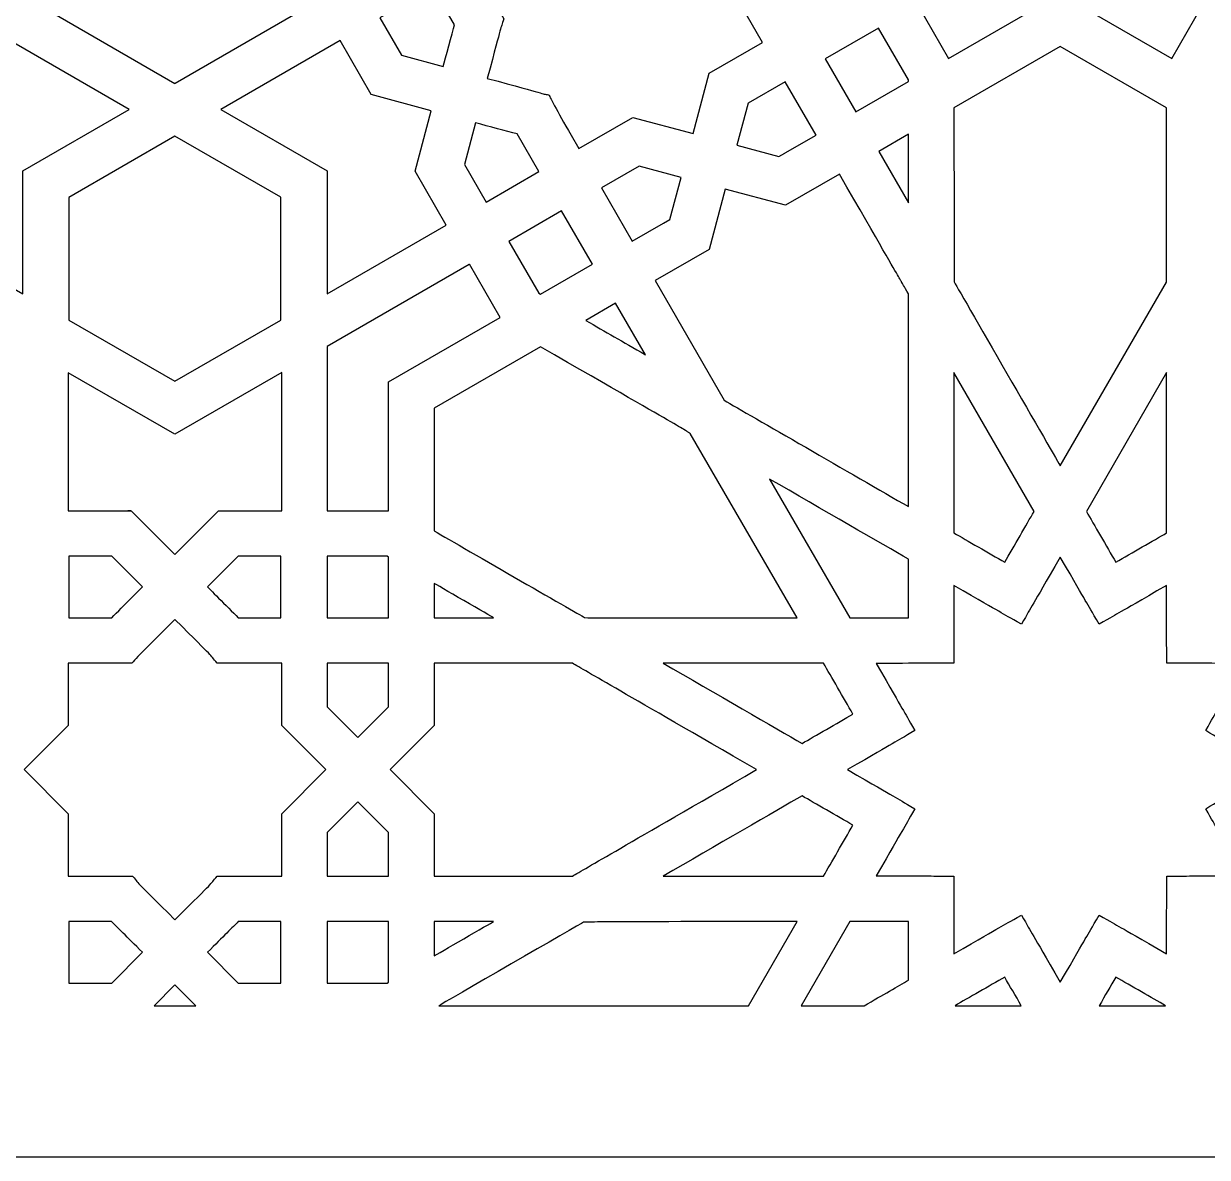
# Model space of a CAD drawing. Header units: millimetres. Extents: x -64 to 64, y -64 to 64.
# Drawn here: x -5.02 to 34.39, y -63.5 to -25.76 of the extents above; entities that cross this region are included whole.
import ezdxf

# ---------------------------------------------------------------- set-up
doc = ezdxf.new("R2010")
doc.units = ezdxf.units.MM
doc.header["$MEASUREMENT"] = 0
doc.layers.add('layer 1', color=7, linetype='Continuous')

msp = doc.modelspace()

# ---------------------------------------------------------------- linework, layer by layer
at = {"layer": 'layer 1', "color": 250}
for points, knots in [([(-63.5, 63.5), (-63.5, 63.5), (-63.5, -63.5), (-63.5, -63.5), (-63.5, -63.5), (-63.5, -63.5), (63.5, -63.5), (63.5, -63.5), (63.5, -63.5), (63.5, -63.5), (63.5, 63.5), (63.5, 63.5), (63.5, 63.5), (63.5, 63.5), (-63.5, 63.5), (-63.5, 63.5)], [0, 0, 0, 0, 0.2, 0.2, 0.2, 0.2, 0.4, 0.4, 0.4, 0.4, 0.6, 0.6, 0.6, 0.6, 1, 1, 1, 1]), ([(15.2654, -28.8785), (15.2654, -28.8785), (13.4676, -29.9163), (13.4676, -29.9163), (13.4676, -29.9163), (13.4676, -29.9163), (13.2112, -29.4721), (13.2112, -29.4721), (13.2112, -29.4721), (12.7275, -28.6399), (12.4703, -28.1312), (12.4703, -28.1312), (12.4703, -28.1312), (12.1804, -28.0825), (12.4703, -28.1312), (10.4214, -27.5819), (10.4214, -27.5819), (10.94, -25.6381), (10.8377, -26.0029), (10.9728, -25.5951), (10.9728, -25.5951), (10.9728, -25.5951), (9.9251, -23.7807), (9.9251, -23.7807), (9.9251, -23.7807), (9.9251, -23.7807), (11.7119, -22.7489), (11.7119, -22.7489), (11.7119, -22.7489), (11.7119, -22.7489), (12.2488, -20.7451), (12.2488, -20.7451), (12.2488, -20.7451), (12.2488, -20.7451), (14.2533, -21.282), (14.2533, -21.282), (14.2533, -21.282), (14.2533, -21.282), (16.0507, -20.2445), (16.0507, -20.2445), (16.0507, -20.2445), (16.6889, -21.3455), (17.1171, -22.0659), (17.1171, -22.0659), (17.1171, -22.0659), (17.4706, -22.1417), (17.7257, -22.2084), (19.0892, -22.5764), (19.0892, -22.5764), (18.5815, -24.486), (18.6577, -24.2006), (18.5367, -24.5657), (18.5367, -24.5657), (18.5367, -24.5657), (19.5866, -26.3835), (19.5866, -26.3835), (19.5866, -26.3835), (19.5866, -26.3835), (17.8065, -27.4115), (17.8065, -27.4115), (17.8065, -27.4115), (17.8065, -27.4115), (17.2695, -29.4153), (17.2695, -29.4153), (17.2695, -29.4153), (17.2695, -29.4153), (15.2654, -28.8785), (15.2654, -28.8785)], [0, 0, 0, 0, 0.0555556, 0.0555556, 0.0555556, 0.0555556, 0.1111111, 0.1111111, 0.1111111, 0.1111111, 0.1666667, 0.1666667, 0.1666667, 0.1666667, 0.2222222, 0.2222222, 0.2222222, 0.2222222, 0.2777778, 0.2777778, 0.2777778, 0.2777778, 0.3333333, 0.3333333, 0.3333333, 0.3333333, 0.3888889, 0.3888889, 0.3888889, 0.3888889, 0.4444444, 0.4444444, 0.4444444, 0.4444444, 0.5, 0.5, 0.5, 0.5, 0.5555556, 0.5555556, 0.5555556, 0.5555556, 0.6111111, 0.6111111, 0.6111111, 0.6111111, 0.6666667, 0.6666667, 0.6666667, 0.6666667, 0.7222222, 0.7222222, 0.7222222, 0.7222222, 0.7777778, 0.7777778, 0.7777778, 0.7777778, 0.8333333, 0.8333333, 0.8333333, 0.8333333, 0.8888889, 0.8888889, 0.8888889, 0.8888889, 1, 1, 1, 1]), ([(29.4972, -24.7706), (29.4972, -24.7706), (25.7792, -26.9176), (25.7792, -26.9176), (25.7792, -26.9176), (25.7792, -26.9176), (24.7569, -25.1471), (24.7569, -25.1471), (24.7569, -25.1471), (24.7569, -25.1471), (29.4936, -22.4127), (29.4936, -22.4127), (29.4936, -22.4127), (29.4936, -22.4127), (29.5003, -22.4169), (29.5003, -22.4169), (29.5003, -22.4169), (29.5003, -22.4169), (29.5042, -22.4148), (29.5042, -22.4148), (29.5042, -22.4148), (29.5042, -22.4148), (34.2371, -25.1471), (34.2371, -25.1471), (34.2371, -25.1471), (34.2371, -25.1471), (33.2147, -26.9176), (33.2147, -26.9176), (33.2147, -26.9176), (33.2147, -26.9176), (29.4972, -24.7706), (29.4972, -24.7706)], [0, 0, 0, 0, 0.1111111, 0.1111111, 0.1111111, 0.1111111, 0.2222222, 0.2222222, 0.2222222, 0.2222222, 0.3333333, 0.3333333, 0.3333333, 0.3333333, 0.4444444, 0.4444444, 0.4444444, 0.4444444, 0.5555556, 0.5555556, 0.5555556, 0.5555556, 0.6666667, 0.6666667, 0.6666667, 0.6666667, 0.7777778, 0.7777778, 0.7777778, 0.7777778, 1, 1, 1, 1]), ([(0.03, -27.7442), (0.03, -27.7442), (0.0208, -27.7495), (0.0208, -27.7495), (0.0208, -27.7495), (0.0208, -27.7495), (-4.7188, -25.0134), (-4.7188, -25.0134), (-4.7188, -25.0134), (-4.7188, -25.0134), (-3.6964, -23.2431), (-3.6964, -23.2431), (-3.6964, -23.2431), (-3.6964, -23.2431), (0.0215, -25.3898), (0.0215, -25.3898), (0.0215, -25.3898), (0.0215, -25.3898), (3.7391, -23.2431), (3.7391, -23.2431), (3.7391, -23.2431), (3.7391, -23.2431), (4.7614, -25.0134), (4.7614, -25.0134), (4.7614, -25.0134), (4.7614, -25.0134), (0.0303, -27.7446), (0.0303, -27.7446), (0.0303, -27.7446), (0.0303, -27.7446), (0.03, -27.7442), (0.03, -27.7442)], [0, 0, 0, 0, 0.1111111, 0.1111111, 0.1111111, 0.1111111, 0.2222222, 0.2222222, 0.2222222, 0.2222222, 0.3333333, 0.3333333, 0.3333333, 0.3333333, 0.4444444, 0.4444444, 0.4444444, 0.4444444, 0.5555556, 0.5555556, 0.5555556, 0.5555556, 0.6666667, 0.6666667, 0.6666667, 0.6666667, 0.7777778, 0.7777778, 0.7777778, 0.7777778, 1, 1, 1, 1]), ([(8.6018, -24.5452), (8.6018, -24.5452), (9.325, -25.7979), (9.325, -25.7979), (9.325, -25.7979), (9.253, -26.066), (9.0195, -26.9402), (8.9546, -27.1833), (8.9546, -27.1833), (8.9546, -27.1833), (7.5614, -26.8101), (7.5614, -26.8101), (7.5614, -26.8101), (7.5614, -26.8101), (6.8407, -25.5612), (6.8407, -25.5612), (6.8407, -25.5612), (6.8407, -25.5612), (8.6018, -24.5452), (8.6018, -24.5452)], [0, 0, 0, 0, 0.1666667, 0.1666667, 0.1666667, 0.1666667, 0.3333333, 0.3333333, 0.3333333, 0.3333333, 0.5, 0.5, 0.5, 0.5, 0.6666667, 0.6666667, 0.6666667, 0.6666667, 1, 1, 1, 1]), ([(22.6949, -28.6985), (22.6949, -28.6985), (21.6729, -26.9282), (21.6729, -26.9282), (21.6729, -26.9282), (21.6729, -26.9282), (23.446, -25.9045), (23.446, -25.9045), (23.446, -25.9045), (23.446, -25.9045), (24.4433, -27.632), (24.4433, -27.632), (24.4433, -27.632), (24.4433, -27.632), (24.4433, -27.6892), (24.4433, -27.6892), (24.4433, -27.6892), (24.4433, -27.6892), (22.6949, -28.6985), (22.6949, -28.6985)], [0, 0, 0, 0, 0.1666667, 0.1666667, 0.1666667, 0.1666667, 0.3333333, 0.3333333, 0.3333333, 0.3333333, 0.5, 0.5, 0.5, 0.5, 0.6666667, 0.6666667, 0.6666667, 0.6666667, 1, 1, 1, 1]), ([(-5.0437, -34.755), (-5.0437, -34.755), (-9.0216, -32.4587), (-9.0216, -32.4587), (-9.0216, -32.4587), (-9.0216, -32.4587), (-7.9879, -30.6691), (-7.9879, -30.6691), (-7.9879, -30.6691), (-7.9879, -30.6691), (-8.5256, -28.6614), (-8.5256, -28.6614), (-8.5256, -28.6614), (-8.5256, -28.6614), (-6.5126, -28.121), (-6.5126, -28.121), (-6.5126, -28.121), (-6.5126, -28.121), (-5.4758, -26.325), (-5.4758, -26.325), (-5.4758, -26.325), (-5.4758, -26.325), (-1.5046, -28.6177), (-1.5046, -28.6177), (-1.5046, -28.6177), (-1.5046, -28.6177), (-5.0482, -30.6623), (-5.0482, -30.6623), (-5.0482, -30.6623), (-5.0482, -30.6623), (-5.0437, -34.755), (-5.0437, -34.755)], [0, 0, 0, 0, 0.1111111, 0.1111111, 0.1111111, 0.1111111, 0.2222222, 0.2222222, 0.2222222, 0.2222222, 0.3333333, 0.3333333, 0.3333333, 0.3333333, 0.4444444, 0.4444444, 0.4444444, 0.4444444, 0.5555556, 0.5555556, 0.5555556, 0.5555556, 0.6666667, 0.6666667, 0.6666667, 0.6666667, 0.7777778, 0.7777778, 0.7777778, 0.7777778, 1, 1, 1, 1]), ([(1.5455, -28.6187), (1.5455, -28.6187), (5.5185, -26.325), (5.5185, -26.325), (5.5185, -26.325), (5.5185, -26.325), (6.5553, -28.121), (6.5553, -28.121), (6.5553, -28.121), (6.5553, -28.121), (8.5563, -28.6582), (8.5563, -28.6582), (8.5563, -28.6582), (8.5563, -28.6582), (8.0179, -30.6691), (8.0179, -30.6691), (8.0179, -30.6691), (8.0179, -30.6691), (9.0544, -32.4644), (9.0544, -32.4644), (9.0544, -32.4644), (9.0544, -32.4644), (5.0853, -34.7556), (5.0853, -34.7556), (5.0853, -34.7556), (5.0853, -34.7556), (5.086, -30.662), (5.086, -30.662), (5.086, -30.662), (5.086, -30.662), (1.5455, -28.6187), (1.5455, -28.6187)], [0, 0, 0, 0, 0.1111111, 0.1111111, 0.1111111, 0.1111111, 0.2222222, 0.2222222, 0.2222222, 0.2222222, 0.3333333, 0.3333333, 0.3333333, 0.3333333, 0.4444444, 0.4444444, 0.4444444, 0.4444444, 0.5555556, 0.5555556, 0.5555556, 0.5555556, 0.6666667, 0.6666667, 0.6666667, 0.6666667, 0.7777778, 0.7777778, 0.7777778, 0.7777778, 1, 1, 1, 1]), ([(25.9616, -34.3556), (25.9616, -34.3556), (25.9577, -28.5673), (25.9577, -28.5651), (25.9577, -28.5651), (25.9577, -28.5651), (29.4972, -26.5218), (29.4972, -26.5218), (29.4972, -26.5218), (29.4972, -26.5218), (33.0362, -28.5651), (33.0362, -28.5651), (33.0362, -28.5651), (33.0366, -28.722), (33.0299, -34.3606), (33.0299, -34.3606), (33.0299, -34.3606), (33.0299, -34.3606), (29.4972, -40.4799), (29.4972, -40.4799), (29.4972, -40.4799), (29.4756, -40.4424), (25.9616, -34.3556), (25.9616, -34.3556)], [0, 0, 0, 0, 0.1428571, 0.1428571, 0.1428571, 0.1428571, 0.2857143, 0.2857143, 0.2857143, 0.2857143, 0.4285714, 0.4285714, 0.4285714, 0.4285714, 0.5714286, 0.5714286, 0.5714286, 0.5714286, 0.7142857, 0.7142857, 0.7142857, 0.7142857, 1, 1, 1, 1]), ([(20.3419, -30.0574), (20.3419, -30.0574), (20.3242, -30.0676), (20.3242, -30.0676), (20.3242, -30.0676), (20.3242, -30.0676), (20.3246, -30.0682), (20.3246, -30.0682), (20.3246, -30.0682), (20.3246, -30.0682), (20.1302, -30.1808), (20.1302, -30.1808), (20.1302, -30.1808), (20.1302, -30.1808), (18.7325, -29.8068), (18.7325, -29.8068), (18.7325, -29.8068), (18.7325, -29.8068), (19.1068, -28.4092), (19.1068, -28.4092), (19.1068, -28.4092), (19.1068, -28.4092), (20.3433, -27.6948), (20.3433, -27.6948), (20.3433, -27.6948), (20.3433, -27.6948), (21.366, -29.4662), (21.366, -29.4662), (21.366, -29.4662), (21.366, -29.4662), (20.3415, -30.0569), (20.3415, -30.0569), (20.3415, -30.0569), (20.3415, -30.0569), (20.3419, -30.0574), (20.3419, -30.0574)], [0, 0, 0, 0, 0.1, 0.1, 0.1, 0.1, 0.2, 0.2, 0.2, 0.2, 0.3, 0.3, 0.3, 0.3, 0.4, 0.4, 0.4, 0.4, 0.5, 0.5, 0.5, 0.5, 0.6, 0.6, 0.6, 0.6, 0.7, 0.7, 0.7, 0.7, 0.8, 0.8, 0.8, 0.8, 1, 1, 1, 1]), ([(10.3833, -31.6971), (10.3833, -31.6971), (9.6594, -30.444), (9.6594, -30.444), (9.6594, -30.444), (9.6594, -30.444), (10.0302, -29.0612), (10.0302, -29.0612), (10.0302, -29.0612), (10.4867, -29.1842), (11.049, -29.3348), (11.4145, -29.4319), (11.4145, -29.4319), (11.4145, -29.4319), (12.1377, -30.6842), (12.1377, -30.6842), (12.1377, -30.6842), (12.1377, -30.6842), (10.3833, -31.6971), (10.3833, -31.6971)], [0, 0, 0, 0, 0.1666667, 0.1666667, 0.1666667, 0.1666667, 0.3333333, 0.3333333, 0.3333333, 0.3333333, 0.5, 0.5, 0.5, 0.5, 0.6666667, 0.6666667, 0.6666667, 0.6666667, 1, 1, 1, 1]), ([(3.5497, -31.5394), (3.5497, -31.5394), (3.5454, -35.626), (3.5454, -35.626), (3.5454, -35.626), (3.5454, -35.626), (0.0212, -37.666), (0.0212, -37.666), (0.0212, -37.666), (0.0212, -37.666), (-3.507, -35.6253), (-3.507, -35.6253), (-3.507, -35.6253), (-3.507, -35.6253), (-3.5115, -31.5415), (-3.5115, -31.5415), (-3.5115, -31.5415), (-3.5115, -31.5415), (0.0215, -29.5031), (0.0215, -29.5031), (0.0215, -29.5031), (0.0215, -29.5031), (3.5497, -31.5394), (3.5497, -31.5394)], [0, 0, 0, 0, 0.1428571, 0.1428571, 0.1428571, 0.1428571, 0.2857143, 0.2857143, 0.2857143, 0.2857143, 0.4285714, 0.4285714, 0.4285714, 0.4285714, 0.5714286, 0.5714286, 0.5714286, 0.5714286, 0.7142857, 0.7142857, 0.7142857, 0.7142857, 1, 1, 1, 1]), ([(24.4433, -29.4382), (24.4429, -30.3579), (24.4429, -31.1143), (24.4426, -31.7253), (24.4426, -31.7253), (24.4426, -31.7253), (23.4523, -30.0105), (23.4523, -30.0105), (23.4523, -30.0105), (23.4523, -30.0105), (24.4433, -29.4382), (24.4433, -29.4382)], [0, 0, 0, 0, 0.25, 0.25, 0.25, 0.25, 0.5, 0.5, 0.5, 0.5, 1, 1, 1, 1]), ([(15.2474, -32.9985), (15.2474, -32.9985), (14.2251, -31.2276), (14.2251, -31.2276), (14.2251, -31.2276), (14.2251, -31.2276), (15.4792, -30.5033), (15.4792, -30.5033), (15.4792, -30.5033), (15.4792, -30.5033), (16.8765, -30.878), (16.8765, -30.878), (16.8765, -30.878), (16.8765, -30.878), (16.5022, -32.2753), (16.5022, -32.2753), (16.5022, -32.2753), (16.5022, -32.2753), (16.2895, -32.3981), (16.2895, -32.3981), (16.2895, -32.3981), (16.2895, -32.3981), (16.2892, -32.397), (16.2892, -32.397), (16.2892, -32.397), (16.2892, -32.397), (15.2474, -32.9985), (15.2474, -32.9985)], [0, 0, 0, 0, 0.125, 0.125, 0.125, 0.125, 0.25, 0.25, 0.25, 0.25, 0.375, 0.375, 0.375, 0.375, 0.5, 0.5, 0.5, 0.5, 0.625, 0.625, 0.625, 0.625, 0.75, 0.75, 0.75, 0.75, 1, 1, 1, 1]), ([(24.4408, -41.8374), (22.6243, -40.7888), (19.1823, -38.8024), (18.3078, -38.2986), (18.3078, -38.2986), (18.3078, -38.2986), (16.0052, -34.3108), (16.0052, -34.3108), (16.0052, -34.3108), (16.0052, -34.3108), (17.8026, -33.2729), (17.8026, -33.2729), (17.8026, -33.2729), (17.8026, -33.2729), (18.3399, -31.2688), (18.3399, -31.2688), (18.3399, -31.2688), (18.3399, -31.2688), (20.344, -31.8057), (20.344, -31.8057), (20.344, -31.8057), (20.344, -31.8057), (22.1414, -30.7679), (22.1414, -30.7679), (22.1414, -30.7679), (24.9407, -35.6165), (23.8234, -33.681), (24.4443, -34.757), (24.4443, -34.757), (24.4426, -35.7907), (24.4415, -39.7104), (24.4408, -41.8374)], [0, 0, 0, 0, 0.1111111, 0.1111111, 0.1111111, 0.1111111, 0.2222222, 0.2222222, 0.2222222, 0.2222222, 0.3333333, 0.3333333, 0.3333333, 0.3333333, 0.4444444, 0.4444444, 0.4444444, 0.4444444, 0.5555556, 0.5555556, 0.5555556, 0.5555556, 0.6666667, 0.6666667, 0.6666667, 0.6666667, 0.7777778, 0.7777778, 0.7777778, 0.7777778, 1, 1, 1, 1]), ([(12.8961, -31.9951), (12.8961, -31.9951), (13.9181, -33.7654), (13.9181, -33.7654), (13.9181, -33.7654), (13.9181, -33.7654), (12.1874, -34.7649), (12.1874, -34.7649), (12.1874, -34.7649), (12.1874, -34.7649), (12.1377, -34.7355), (12.1377, -34.7355), (12.1377, -34.7355), (12.1377, -34.7355), (11.1407, -33.0087), (11.1407, -33.0087), (11.1407, -33.0087), (11.1407, -33.0087), (12.8961, -31.9951), (12.8961, -31.9951)], [0, 0, 0, 0, 0.1666667, 0.1666667, 0.1666667, 0.1666667, 0.3333333, 0.3333333, 0.3333333, 0.3333333, 0.5, 0.5, 0.5, 0.5, 0.6666667, 0.6666667, 0.6666667, 0.6666667, 1, 1, 1, 1]), ([(7.1335, -37.6823), (7.1335, -37.6823), (7.1335, -41.9756), (7.1335, -41.9756), (7.1335, -41.9756), (7.1335, -41.9756), (5.0888, -41.9756), (5.0888, -41.9756), (5.0888, -41.9756), (5.0888, -41.9756), (5.0888, -36.5023), (5.0888, -36.5023), (5.0888, -36.5023), (5.0888, -36.5023), (9.8115, -33.7756), (9.8115, -33.7756), (9.8115, -33.7756), (9.8115, -33.7756), (9.8118, -33.776), (9.8118, -33.776), (9.8118, -33.776), (9.8118, -33.776), (9.8294, -33.7658), (9.8294, -33.7658), (9.8294, -33.7658), (9.8294, -33.7658), (10.8511, -35.5363), (10.8511, -35.5363), (10.8511, -35.5363), (10.8511, -35.5363), (7.1335, -37.6823), (7.1335, -37.6823)], [0, 0, 0, 0, 0.1111111, 0.1111111, 0.1111111, 0.1111111, 0.2222222, 0.2222222, 0.2222222, 0.2222222, 0.3333333, 0.3333333, 0.3333333, 0.3333333, 0.4444444, 0.4444444, 0.4444444, 0.4444444, 0.5555556, 0.5555556, 0.5555556, 0.5555556, 0.6666667, 0.6666667, 0.6666667, 0.6666667, 0.7777778, 0.7777778, 0.7777778, 0.7777778, 1, 1, 1, 1]), ([(14.6935, -35.0672), (14.6935, -35.0672), (15.6849, -36.7834), (15.6849, -36.7834), (15.6849, -36.7834), (14.901, -36.3311), (14.3591, -36.0182), (13.7029, -35.6394), (13.7029, -35.6394), (13.7029, -35.6394), (14.6935, -35.0672), (14.6935, -35.0672)], [0, 0, 0, 0, 0.25, 0.25, 0.25, 0.25, 0.5, 0.5, 0.5, 0.5, 1, 1, 1, 1]), ([(8.6494, -42.6448), (8.6494, -42.6448), (8.6494, -38.5579), (8.6494, -38.5579), (8.6494, -38.5579), (8.6494, -38.5579), (12.1888, -36.5143), (12.1888, -36.5143), (12.1888, -36.5143), (17.3521, -39.491), (16.9358, -39.2476), (17.1803, -39.4053), (17.1803, -39.4053), (17.1803, -39.4053), (20.738, -45.5369), (20.738, -45.5369), (20.738, -45.5369), (20.5825, -45.5369), (13.8197, -45.5386), (13.6641, -45.5341), (13.6641, -45.5341), (13.6641, -45.5341), (9.6457, -43.2203), (8.6494, -42.6448)], [0, 0, 0, 0, 0.1428571, 0.1428571, 0.1428571, 0.1428571, 0.2857143, 0.2857143, 0.2857143, 0.2857143, 0.4285714, 0.4285714, 0.4285714, 0.4285714, 0.5714286, 0.5714286, 0.5714286, 0.5714286, 0.7142857, 0.7142857, 0.7142857, 0.7142857, 1, 1, 1, 1]), ([(1.475, -41.9756), (1.475, -41.9756), (0.0187, -43.4319), (0.0187, -43.4319), (0.0187, -43.4319), (0.0187, -43.4319), (-1.4362, -41.9756), (-1.4362, -41.9756), (-1.4362, -41.9756), (-1.9611, -41.9756), (-0.2364, -41.9756), (-3.532, -41.9756), (-3.532, -41.9756), (-3.532, -41.9756), (-3.532, -37.3814), (-3.532, -37.3814), (-3.532, -37.3814), (-3.532, -37.3814), (0.0123, -39.4306), (0.0123, -39.4306), (0.0123, -39.4306), (0.0123, -39.4306), (3.5747, -37.373), (3.5747, -37.373), (3.5747, -37.373), (3.5747, -37.373), (3.5747, -41.9756), (3.5747, -41.9756), (3.5747, -41.9756), (2.4765, -41.9756), (2.5749, -41.9756), (1.475, -41.9756)], [0, 0, 0, 0, 0.1111111, 0.1111111, 0.1111111, 0.1111111, 0.2222222, 0.2222222, 0.2222222, 0.2222222, 0.3333333, 0.3333333, 0.3333333, 0.3333333, 0.4444444, 0.4444444, 0.4444444, 0.4444444, 0.5555556, 0.5555556, 0.5555556, 0.5555556, 0.6666667, 0.6666667, 0.6666667, 0.6666667, 0.7777778, 0.7777778, 0.7777778, 0.7777778, 1, 1, 1, 1]), ([(28.6247, -41.9982), (28.3722, -42.4356), (27.9555, -43.1567), (27.6479, -43.6891), (27.6479, -43.6891), (27.1184, -43.3839), (26.392, -42.9652), (25.9556, -42.7137), (25.9556, -42.7137), (25.956, -41.7438), (25.9563, -39.3245), (25.9567, -37.3764), (25.9567, -37.3764), (25.9567, -37.3764), (28.6247, -41.9982), (28.6247, -41.9982)], [0, 0, 0, 0, 0.2, 0.2, 0.2, 0.2, 0.4, 0.4, 0.4, 0.4, 0.6, 0.6, 0.6, 0.6, 1, 1, 1, 1]), ([(33.0369, -37.3764), (33.0376, -39.3305), (33.038, -41.7438), (33.0383, -42.7126), (33.0383, -42.7126), (32.6023, -42.9645), (31.8759, -43.3836), (31.3461, -43.6891), (31.3461, -43.6891), (31.0384, -43.1567), (30.6218, -42.4356), (30.3692, -41.9982), (30.3692, -41.9982), (30.3692, -41.9982), (33.0369, -37.3764), (33.0369, -37.3764)], [0, 0, 0, 0, 0.2, 0.2, 0.2, 0.2, 0.4, 0.4, 0.4, 0.4, 0.6, 0.6, 0.6, 0.6, 1, 1, 1, 1]), ([(22.4885, -45.5411), (22.4885, -45.5411), (19.8205, -40.9193), (19.8205, -40.9193), (19.8205, -40.9193), (21.5138, -41.8966), (23.6054, -43.1038), (24.4433, -43.5875), (24.4433, -43.5875), (24.4433, -43.5875), (24.4429, -43.5441), (24.4415, -45.54), (24.4415, -45.54), (23.8298, -45.5404), (22.9951, -45.5409), (22.4885, -45.5411)], [0, 0, 0, 0, 0.2, 0.2, 0.2, 0.2, 0.4, 0.4, 0.4, 0.4, 0.6, 0.6, 0.6, 0.6, 1, 1, 1, 1]), ([(-1.0619, -44.5131), (-1.0619, -44.5131), (-1.7134, -45.1637), (-2.0846, -45.5355), (-2.0846, -45.5355), (-2.0846, -45.5355), (-3.5105, -45.5355), (-3.5105, -45.5355), (-3.5105, -45.5355), (-3.5105, -45.5355), (-3.5105, -43.4898), (-3.5105, -43.4898), (-3.5105, -43.4898), (-3.5105, -43.4898), (-2.0849, -43.4898), (-2.0849, -43.4898), (-2.0849, -43.4898), (-2.0849, -43.4898), (-1.0619, -44.5131), (-1.0619, -44.5131)], [0, 0, 0, 0, 0.1666667, 0.1666667, 0.1666667, 0.1666667, 0.3333333, 0.3333333, 0.3333333, 0.3333333, 0.5, 0.5, 0.5, 0.5, 0.6666667, 0.6666667, 0.6666667, 0.6666667, 1, 1, 1, 1]), ([(3.5486, -43.4898), (3.5486, -43.4898), (3.5486, -45.5355), (3.5486, -45.5355), (3.5486, -45.5355), (3.5486, -45.5355), (2.1273, -45.5355), (2.1273, -45.5355), (2.1273, -45.5355), (1.7565, -45.1637), (1.1045, -44.5131), (1.1045, -44.5131), (1.1045, -44.5131), (1.1045, -44.5131), (2.128, -43.4898), (2.128, -43.4898), (2.128, -43.4898), (2.128, -43.4898), (3.5486, -43.4898), (3.5486, -43.4898)], [0, 0, 0, 0, 0.1666667, 0.1666667, 0.1666667, 0.1666667, 0.3333333, 0.3333333, 0.3333333, 0.3333333, 0.5, 0.5, 0.5, 0.5, 0.6666667, 0.6666667, 0.6666667, 0.6666667, 1, 1, 1, 1]), ([(5.0888, -43.4898), (5.0888, -43.4898), (7.0838, -43.4898), (7.0838, -43.4898), (7.0838, -43.4898), (7.0838, -43.4898), (7.1335, -43.5187), (7.1335, -43.5187), (7.1335, -43.5187), (7.1335, -43.5187), (7.1335, -45.5369), (7.1335, -45.5369), (7.1335, -45.5369), (7.1335, -45.5369), (5.0888, -45.5369), (5.0888, -45.5369), (5.0888, -45.5369), (5.0888, -45.5369), (5.0888, -43.4898), (5.0888, -43.4898)], [0, 0, 0, 0, 0.1666667, 0.1666667, 0.1666667, 0.1666667, 0.3333333, 0.3333333, 0.3333333, 0.3333333, 0.5, 0.5, 0.5, 0.5, 0.6666667, 0.6666667, 0.6666667, 0.6666667, 1, 1, 1, 1]), ([(35.6274, -54.133), (33.6783, -54.134), (34.0653, -54.1338), (33.0419, -54.1365), (33.0419, -54.1365), (33.0373, -56.3513), (33.038, -55.8418), (33.038, -56.7267), (33.038, -56.7267), (31.187, -55.6595), (31.6121, -55.9029), (30.7894, -55.4386), (30.7894, -55.4386), (30.2796, -56.3174), (30.5058, -55.9268), (29.4972, -57.6724), (29.4972, -57.6724), (28.4667, -55.8892), (28.6113, -56.1396), (28.2046, -55.4386), (28.2046, -55.4386), (27.3999, -55.8931), (27.7477, -55.6934), (25.9567, -56.7262), (25.9567, -56.7262), (25.9567, -56.678), (25.9525, -54.1849), (25.9525, -54.1365), (25.9525, -54.1365), (24.9297, -54.1338), (25.3206, -54.134), (23.3669, -54.133), (23.3669, -54.133), (24.3829, -52.3723), (24.2062, -52.6788), (24.6553, -51.8947), (24.6553, -51.8947), (23.8816, -51.4409), (24.2118, -51.6322), (22.4166, -50.594), (22.4166, -50.594), (24.1741, -49.5779), (23.8749, -49.7512), (24.6553, -49.2937), (24.6553, -49.2937), (24.2073, -48.5112), (24.3886, -48.8255), (23.3669, -47.0553), (23.3669, -47.0553), (25.316, -47.0542), (24.929, -47.0545), (25.9525, -47.0517), (25.9525, -47.0517), (25.9525, -47.0034), (25.9567, -44.5104), (25.9567, -44.462), (25.9567, -44.462), (27.7481, -45.495), (27.3999, -45.2953), (28.2046, -45.7496), (28.2046, -45.7496), (28.6113, -45.0486), (28.4667, -45.2987), (29.4972, -43.5158), (29.4972, -43.5158), (30.5058, -45.2614), (30.2796, -44.8709), (30.7894, -45.7496), (30.7894, -45.7496), (31.6124, -45.285), (31.1873, -45.5284), (33.038, -44.4613), (33.038, -44.4613), (33.0391, -46.6132), (33.0369, -45.8566), (33.0419, -47.0517), (33.0419, -47.0517), (34.0642, -47.0545), (33.6737, -47.0542), (35.6274, -47.0553), (35.6274, -47.0553), (34.611, -48.816), (34.7881, -48.5094), (34.3387, -49.2937), (34.3387, -49.2937), (35.1532, -49.7713), (34.7444, -49.5343), (36.5792, -50.594), (36.5792, -50.594), (34.7447, -51.6541), (35.1532, -51.4169), (34.3387, -51.8947), (34.3387, -51.8947), (34.7867, -52.6772), (34.6054, -52.3624), (35.6274, -54.133)], [0, 0, 0, 0, 0.04, 0.04, 0.04, 0.04, 0.08, 0.08, 0.08, 0.08, 0.12, 0.12, 0.12, 0.12, 0.16, 0.16, 0.16, 0.16, 0.2, 0.2, 0.2, 0.2, 0.24, 0.24, 0.24, 0.24, 0.28, 0.28, 0.28, 0.28, 0.32, 0.32, 0.32, 0.32, 0.36, 0.36, 0.36, 0.36, 0.4, 0.4, 0.4, 0.4, 0.44, 0.44, 0.44, 0.44, 0.48, 0.48, 0.48, 0.48, 0.52, 0.52, 0.52, 0.52, 0.56, 0.56, 0.56, 0.56, 0.6, 0.6, 0.6, 0.6, 0.64, 0.64, 0.64, 0.64, 0.68, 0.68, 0.68, 0.68, 0.72, 0.72, 0.72, 0.72, 0.76, 0.76, 0.76, 0.76, 0.8, 0.8, 0.8, 0.8, 0.84, 0.84, 0.84, 0.84, 0.88, 0.88, 0.88, 0.88, 0.92, 0.92, 0.92, 0.92, 1, 1, 1, 1]), ([(8.648, -44.3932), (8.6614, -44.4009), (10.6186, -45.5309), (10.6292, -45.5369), (10.6292, -45.5369), (10.6292, -45.5369), (8.648, -45.5369), (8.648, -45.5369), (8.648, -45.5369), (8.648, -45.5369), (8.648, -44.3932), (8.648, -44.3932)], [0, 0, 0, 0, 0.25, 0.25, 0.25, 0.25, 0.5, 0.5, 0.5, 0.5, 1, 1, 1, 1]), ([(-1.3878, -54.1369), (-1.6249, -54.1369), (-3.2946, -54.1369), (-3.532, -54.1369), (-3.532, -54.1369), (-3.532, -54.1369), (-3.532, -52.0615), (-3.532, -52.0615), (-3.532, -52.0615), (-3.532, -52.0615), (-4.9992, -50.594), (-4.9992, -50.594), (-4.9992, -50.594), (-4.9992, -50.594), (-3.532, -49.1268), (-3.532, -49.1268), (-3.532, -49.1268), (-3.532, -49.1268), (-3.532, -47.0513), (-3.532, -47.0513), (-3.532, -47.0513), (-2.7457, -47.0513), (-2.2377, -47.0513), (-1.4093, -47.0513), (-1.4093, -47.0513), (-1.221, -46.8164), (-0.725, -46.3487), (0.0166, -45.5923), (0.0166, -45.5923), (1.3995, -46.9744), (1.1434, -46.6985), (1.4263, -47.0513), (1.4263, -47.0513), (2.5513, -47.0513), (2.4511, -47.0513), (3.5747, -47.0513), (3.5747, -47.0513), (3.5747, -47.0513), (3.5747, -49.1268), (3.5747, -49.1268), (3.5747, -49.1268), (3.5747, -49.1268), (5.0423, -50.594), (5.0423, -50.594), (5.0423, -50.594), (5.0423, -50.594), (3.5747, -52.0615), (3.5747, -52.0615), (3.5747, -52.0615), (3.5747, -52.0615), (3.5747, -54.1369), (3.5747, -54.1369), (3.5747, -54.1369), (2.4507, -54.1369), (2.5513, -54.1369), (1.4263, -54.1369), (1.4263, -54.1369), (1.1441, -54.4897), (1.3991, -54.2149), (0.0191, -55.5932), (0.0191, -55.5932), (-1.3578, -54.2183), (-1.1056, -54.4897), (-1.3878, -54.1369)], [0, 0, 0, 0, 0.0588235, 0.0588235, 0.0588235, 0.0588235, 0.1176471, 0.1176471, 0.1176471, 0.1176471, 0.1764706, 0.1764706, 0.1764706, 0.1764706, 0.2352941, 0.2352941, 0.2352941, 0.2352941, 0.2941176, 0.2941176, 0.2941176, 0.2941176, 0.3529412, 0.3529412, 0.3529412, 0.3529412, 0.4117647, 0.4117647, 0.4117647, 0.4117647, 0.4705882, 0.4705882, 0.4705882, 0.4705882, 0.5294118, 0.5294118, 0.5294118, 0.5294118, 0.5882353, 0.5882353, 0.5882353, 0.5882353, 0.6470588, 0.6470588, 0.6470588, 0.6470588, 0.7058824, 0.7058824, 0.7058824, 0.7058824, 0.7647059, 0.7647059, 0.7647059, 0.7647059, 0.8235294, 0.8235294, 0.8235294, 0.8235294, 0.8823529, 0.8823529, 0.8823529, 0.8823529, 1, 1, 1, 1]), ([(6.1122, -49.5226), (6.1122, -49.5226), (5.0888, -48.4995), (5.0888, -48.4995), (5.0888, -48.4995), (5.0888, -48.4995), (5.0888, -47.0513), (5.0888, -47.0513), (5.0888, -47.0513), (5.0888, -47.0513), (7.1335, -47.0513), (7.1335, -47.0513), (7.1335, -47.0513), (7.1335, -48.2763), (7.1353, -48.3742), (7.1353, -48.4995), (7.1353, -48.4995), (7.1353, -48.4995), (6.1122, -49.5226), (6.1122, -49.5226)], [0, 0, 0, 0, 0.1666667, 0.1666667, 0.1666667, 0.1666667, 0.3333333, 0.3333333, 0.3333333, 0.3333333, 0.5, 0.5, 0.5, 0.5, 0.6666667, 0.6666667, 0.6666667, 0.6666667, 1, 1, 1, 1]), ([(8.6494, -54.1369), (8.6494, -53.6353), (8.6494, -53.3438), (8.6494, -52.0615), (8.6494, -52.0615), (8.6494, -52.0615), (7.1819, -50.594), (7.1819, -50.594), (7.1819, -50.594), (7.1819, -50.594), (8.6494, -49.1268), (8.6494, -49.1268), (8.6494, -49.1268), (8.6494, -49.1268), (8.6494, -47.0513), (8.6494, -47.0513), (8.6494, -47.0513), (10.4034, -47.0513), (11.5253, -47.0513), (13.2542, -47.0513), (13.2542, -47.0513), (13.6977, -47.3086), (15.0668, -48.0995), (19.3862, -50.594), (19.3862, -50.594), (15.0668, -53.0888), (13.6977, -53.8798), (13.2542, -54.1369), (13.2542, -54.1369), (11.5316, -54.1369), (10.4017, -54.1369), (8.6494, -54.1369)], [0, 0, 0, 0, 0.1111111, 0.1111111, 0.1111111, 0.1111111, 0.2222222, 0.2222222, 0.2222222, 0.2222222, 0.3333333, 0.3333333, 0.3333333, 0.3333333, 0.4444444, 0.4444444, 0.4444444, 0.4444444, 0.5555556, 0.5555556, 0.5555556, 0.5555556, 0.6666667, 0.6666667, 0.6666667, 0.6666667, 0.7777778, 0.7777778, 0.7777778, 0.7777778, 1, 1, 1, 1]), ([(21.6165, -47.0513), (21.8694, -47.4895), (22.2857, -48.2109), (22.5922, -48.7433), (22.5922, -48.7433), (22.0631, -49.0495), (21.3378, -49.4687), (20.9017, -49.7204), (20.9017, -49.7204), (20.0607, -49.2351), (17.9642, -48.0243), (16.2796, -47.0513), (16.2796, -47.0513), (16.2796, -47.0513), (21.6165, -47.0513), (21.6165, -47.0513)], [0, 0, 0, 0, 0.2, 0.2, 0.2, 0.2, 0.4, 0.4, 0.4, 0.4, 0.6, 0.6, 0.6, 0.6, 1, 1, 1, 1]), ([(20.9017, -51.4674), (21.3378, -51.7197), (22.0631, -52.1388), (22.5922, -52.445), (22.5922, -52.445), (22.2857, -52.9773), (21.8694, -53.6984), (21.6165, -54.1369), (21.6165, -54.1369), (21.6165, -54.1369), (16.2803, -54.1369), (16.2803, -54.1369), (16.2803, -54.1369), (17.9712, -53.1604), (20.0621, -51.9525), (20.9017, -51.4674)], [0, 0, 0, 0, 0.2, 0.2, 0.2, 0.2, 0.4, 0.4, 0.4, 0.4, 0.6, 0.6, 0.6, 0.6, 1, 1, 1, 1]), ([(7.1335, -54.1369), (7.1335, -54.1369), (5.0888, -54.1369), (5.0888, -54.1369), (5.0888, -54.1369), (5.0888, -54.1369), (5.0888, -52.6887), (5.0888, -52.6887), (5.0888, -52.6887), (5.0888, -52.6887), (6.1122, -51.6657), (6.1122, -51.6657), (6.1122, -51.6657), (6.1122, -51.6657), (7.1353, -52.6887), (7.1353, -52.6887), (7.1353, -52.6887), (7.1353, -52.6887), (7.1335, -52.8606), (7.1335, -54.1369)], [0, 0, 0, 0, 0.1666667, 0.1666667, 0.1666667, 0.1666667, 0.3333333, 0.3333333, 0.3333333, 0.3333333, 0.5, 0.5, 0.5, 0.5, 0.6666667, 0.6666667, 0.6666667, 0.6666667, 1, 1, 1, 1]), ([(-2.0849, -57.6986), (-2.0849, -57.6986), (-3.5105, -57.6986), (-3.5105, -57.6986), (-3.5105, -57.6986), (-3.5105, -57.6986), (-3.5105, -55.6528), (-3.5105, -55.6528), (-3.5105, -55.6528), (-3.5105, -55.6528), (-2.086, -55.6528), (-2.086, -55.6528), (-2.086, -55.6528), (-1.9036, -55.8352), (-1.5942, -56.1439), (-1.0622, -56.6755), (-1.0622, -56.6755), (-1.0622, -56.6755), (-2.0849, -57.6986), (-2.0849, -57.6986)], [0, 0, 0, 0, 0.1666667, 0.1666667, 0.1666667, 0.1666667, 0.3333333, 0.3333333, 0.3333333, 0.3333333, 0.5, 0.5, 0.5, 0.5, 0.6666667, 0.6666667, 0.6666667, 0.6666667, 1, 1, 1, 1]), ([(2.129, -55.6528), (2.129, -55.6528), (3.5486, -55.6528), (3.5486, -55.6528), (3.5486, -55.6528), (3.5486, -55.6528), (3.5486, -57.6986), (3.5486, -57.6986), (3.5486, -57.6986), (3.5486, -57.6986), (2.128, -57.6986), (2.128, -57.6986), (2.128, -57.6986), (2.128, -57.6986), (1.1049, -56.6755), (1.1049, -56.6755), (1.1049, -56.6755), (1.6372, -56.1439), (1.9463, -55.8352), (2.129, -55.6528)], [0, 0, 0, 0, 0.1666667, 0.1666667, 0.1666667, 0.1666667, 0.3333333, 0.3333333, 0.3333333, 0.3333333, 0.5, 0.5, 0.5, 0.5, 0.6666667, 0.6666667, 0.6666667, 0.6666667, 1, 1, 1, 1]), ([(5.0888, -55.6514), (5.0888, -55.6514), (7.1353, -55.6514), (7.1353, -55.6514), (7.1353, -55.6514), (7.1353, -56.5125), (7.1353, -56.799), (7.1353, -57.669), (7.1353, -57.669), (7.1353, -57.669), (7.0838, -57.6986), (7.0838, -57.6986), (7.0838, -57.6986), (7.0838, -57.6986), (5.0888, -57.6986), (5.0888, -57.6986), (5.0888, -57.6986), (5.0888, -57.6986), (5.0888, -55.6514), (5.0888, -55.6514)], [0, 0, 0, 0, 0.1666667, 0.1666667, 0.1666667, 0.1666667, 0.3333333, 0.3333333, 0.3333333, 0.3333333, 0.5, 0.5, 0.5, 0.5, 0.6666667, 0.6666667, 0.6666667, 0.6666667, 1, 1, 1, 1]), ([(10.6292, -55.6514), (10.5555, -55.6937), (8.7224, -56.752), (8.6494, -56.7943), (8.6494, -56.7943), (8.6494, -56.7943), (8.6494, -55.6514), (8.6494, -55.6514), (8.6494, -55.6514), (8.6494, -55.6514), (10.6292, -55.6514), (10.6292, -55.6514)], [0, 0, 0, 0, 0.25, 0.25, 0.25, 0.25, 0.5, 0.5, 0.5, 0.5, 1, 1, 1, 1]), ([(8.8075, -58.4521), (8.9313, -58.3805), (13.4997, -55.7382), (13.6271, -55.6743), (13.6271, -55.6743), (13.6271, -55.6743), (13.233, -55.6525), (20.738, -55.6514), (20.738, -55.6514), (20.738, -55.6514), (19.1206, -58.4521), (19.1206, -58.4521), (19.1206, -58.4521), (19.1206, -58.4521), (8.8075, -58.4521), (8.8075, -58.4521)], [0, 0, 0, 0, 0.2, 0.2, 0.2, 0.2, 0.4, 0.4, 0.4, 0.4, 0.6, 0.6, 0.6, 0.6, 1, 1, 1, 1]), ([(20.8693, -58.4521), (20.8693, -58.4521), (22.4885, -55.6471), (22.4885, -55.6471), (22.4885, -55.6471), (22.9951, -55.6475), (23.8298, -55.6478), (24.4415, -55.6482), (24.4415, -55.6482), (24.4429, -57.6446), (24.4433, -57.6009), (24.4433, -57.6009), (24.4433, -57.6009), (24.1127, -57.7917), (23.5881, -58.0944), (22.9687, -58.4521), (22.9687, -58.4521), (22.9687, -58.4521), (20.8693, -58.4521), (20.8693, -58.4521)], [0, 0, 0, 0, 0.1666667, 0.1666667, 0.1666667, 0.1666667, 0.3333333, 0.3333333, 0.3333333, 0.3333333, 0.5, 0.5, 0.5, 0.5, 0.6666667, 0.6666667, 0.6666667, 0.6666667, 1, 1, 1, 1]), ([(25.9948, -58.4521), (26.4347, -58.1984), (27.1339, -57.7952), (27.6479, -57.4992), (27.6479, -57.4992), (27.8134, -57.7857), (28.0113, -58.1283), (28.1986, -58.4521), (28.1986, -58.4521), (28.1986, -58.4521), (25.9948, -58.4521), (25.9948, -58.4521)], [0, 0, 0, 0, 0.25, 0.25, 0.25, 0.25, 0.5, 0.5, 0.5, 0.5, 1, 1, 1, 1]), ([(30.7954, -58.4521), (30.9827, -58.1283), (31.1806, -57.7857), (31.3461, -57.4992), (31.3461, -57.4992), (31.8597, -57.7956), (32.5582, -58.1984), (32.9978, -58.4521), (32.9978, -58.4521), (32.9978, -58.4521), (30.7954, -58.4521), (30.7954, -58.4521)], [0, 0, 0, 0, 0.25, 0.25, 0.25, 0.25, 0.5, 0.5, 0.5, 0.5, 1, 1, 1, 1]), ([(-0.6759, -58.4521), (-0.6759, -58.4521), (0.0191, -57.7572), (0.0191, -57.7572), (0.0191, -57.7572), (0.0191, -57.7572), (0.7144, -58.4521), (0.7144, -58.4521), (0.7144, -58.4521), (0.7144, -58.4521), (-0.6759, -58.4521), (-0.6759, -58.4521)], [0, 0, 0, 0, 0.25, 0.25, 0.25, 0.25, 0.5, 0.5, 0.5, 0.5, 1, 1, 1, 1])]:
    msp.add_open_spline(points, degree=3, knots=knots, dxfattribs=at)

doc.saveas('drawing.dxf')
